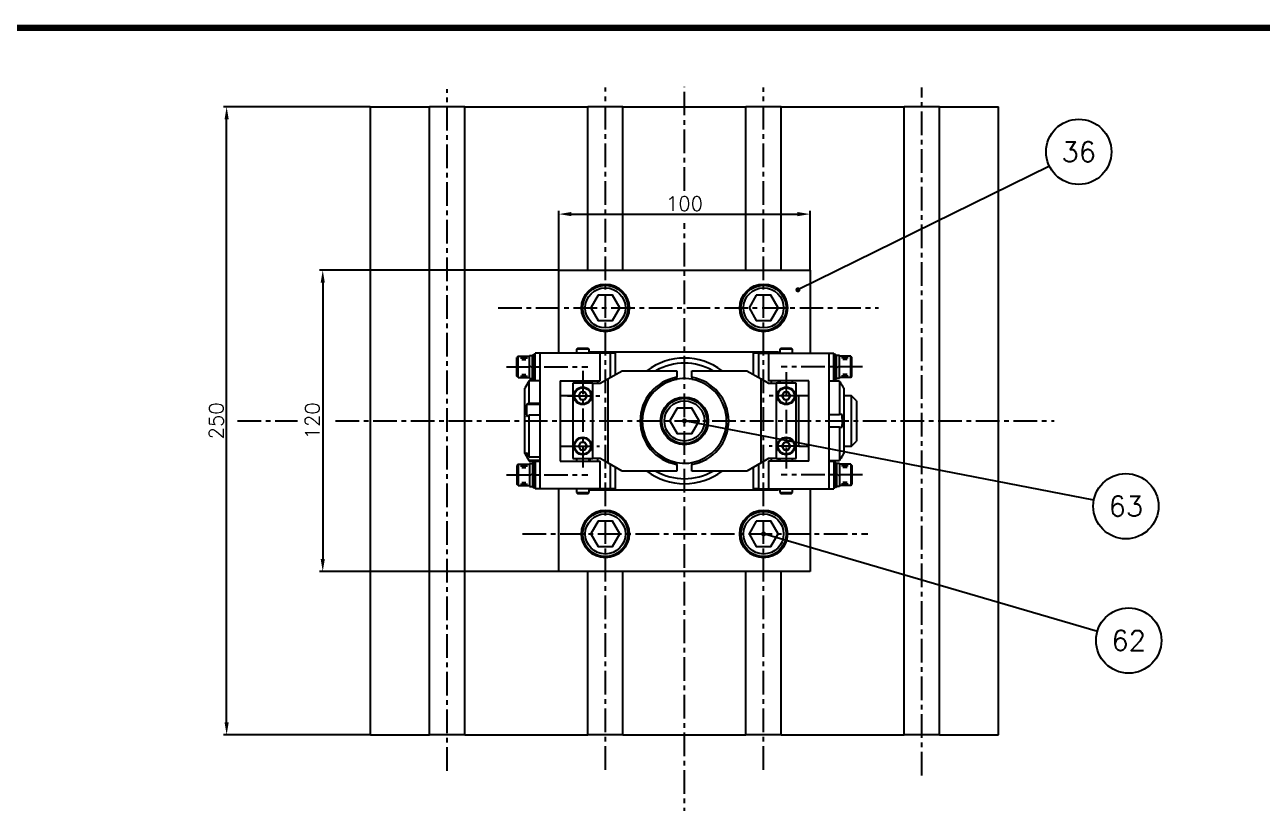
# Model space of a CAD drawing. Extents: x -13768 to 18086, y -10615 to 1188.
# Drawn here: x 565.9 to 1058.6, y -333.7 to -23.8 of the extents above; entities that cross this region are included whole.
import ezdxf
from ezdxf.enums import TextEntityAlignment as Align

# ---------------------------------------------------------------- set-up
doc = ezdxf.new("R2010")
doc.units = 0
doc.header["$LTSCALE"] = 7.5
doc.header["$MEASUREMENT"] = 0
doc.linetypes.add('CENTER', pattern=[2, 1.25, -0.25, 0.25, -0.25])
doc.layers.get('0').update_dxf_attribs({"linetype": 'CONTINUOUS'})
doc.layers.get('DEFPOINTS').update_dxf_attribs({"linetype": 'CONTINUOUS'})
for name, color, linetype in [('0-POS', 3, 'CONTINUOUS'), ('CL', 1, 'CENTER'), ('CO', 3, 'CONTINUOUS'), ('POS', 3, 'CONTINUOUS')]:
    doc.layers.add(name, color=color, linetype=linetype)
doc.styles.add('ROMANS', font='ROMANS.SHX')
doc.dimstyles.new('2CON5', dxfattribs={"dimscale": 2.5, "dimtxt": 2.3, "dimasz": 2, "dimexe": 0.5, "dimexo": 0.0625, "dimgap": 0.5, "dimtad": 1, "dimdec": 4, "dimdsep": 46, "dimtxsty": 'ROMANS', "dimcen": -2, "dimclrt": 7, "dimadec": 0, "dimazin": 0, "dimtfac": 0.869565, "dimtdec": 4, "dimtmove": 0, "dimatfit": 3, "dimfxl": 1, "dimtolj": 1, "dimarcsym": 0})

# ---------------------------------------------------------------- blocks, each defined once
blk = doc.blocks.new('12912S')
blk.add_lwpolyline([(-2.9, 5.02), (-5.8, 0), (-2.9, -5.02), (2.9, -5.02), (5.8, 0), (2.9, 5.02)], close=True)
blk.add_circle((0, 0), 9)
at = {"color": 1}
blk.add_circle((0, 0), 8, dxfattribs=at)
blk = doc.blocks.new('04912s')
blk.add_lwpolyline([(-0.85, 1.47), (-1.7, 0), (-0.85, -1.47), (0.85, -1.47), (1.7, 0), (0.85, 1.47)], close=True)
blk.add_circle((0, 0), 3.5)
at = {"color": 1}
blk.add_circle((0, 0), 3.2, dxfattribs=at)
blk = doc.blocks.new('05125')
for p, q in [((-4.7, 1), (-5, 0.7)), ((-5, 0.7), (-5, 0)), ((-5, 0), (5, 0)), ((-4.7, 1), (4.7, 1)), ((4.7, 1), (5, 0.7)), ((5, 0.7), (5, 0))]:
    blk.add_line(p, q)
at = {"color": 1}
blk.add_line((-5, 0.7), (5, 0.7), dxfattribs=at)
blk = doc.blocks.new('05127')
for p, q in [((-4.6, 1.2), (4.6, 1.2)), ((-4.6, 1.2), (-4.6, 0)), ((-4.6, 0), (4.6, 0)), ((0.51, 1.2), (-0.53, 0)), ((4.6, 1.2), (4.6, 0))]:
    blk.add_line(p, q)
blk = doc.blocks.new('05912L')
for p, q in [((-4.25, 4.5), (-3.75, 5)), ((-3.75, 5), (3.75, 5)), ((4.25, 4.5), (3.75, 5)), ((-4.25, 4.5), (-4.25, 0)), ((-4.25, 0), (4.25, 0)), ((4.25, 4.5), (4.25, 0))]:
    blk.add_line(p, q)
at = {"color": 1}
for p, q in [((-4.25, 4.5), (4.25, 4.5)), ((-3.64, 3.52), (-3.64, 0.79)), ((-2.98, 3.1), (-2.98, 1.41)), ((2.98, 3.1), (2.98, 1.41)), ((3.64, 3.52), (3.64, 0.79))]:
    blk.add_line(p, q, dxfattribs=at)
blk = doc.blocks.new('A1G')
at = {"const_width": 1}
blk.add_lwpolyline([(25, 10), (831, 10), (831, 584), (25, 584)], close=True, dxfattribs=at)
blk = doc.blocks.new('*D488')
at = {"layer": 'CO', "color": 0, "lineweight": -2}
for p, q in [((778.6, -121.32), (778.6, -97.89)), ((878.6, -121.32), (878.6, -97.89)), ((783.6, -99.14), (873.6, -99.14))]:
    blk.add_line(p, q, dxfattribs=at)
at = {"layer": 'CO', "color": 0}
for points in [[(783.6, -98.3), (783.6, -99.97), (778.6, -99.14)], [(873.6, -98.3), (873.6, -99.97), (878.6, -99.14)]]:
    blk.add_solid(points, dxfattribs=at)
at = {"layer": 'DEFPOINTS', "color": 0}
for p in [(878.6, -99.14), (778.6, -121.47), (878.6, -121.47)]:
    blk.add_point(p, dxfattribs=at)
at = {"layer": 'CO', "color": 7, "insert": (828.6, -95.01), "char_height": 5.75, "attachment_point": 5, "style": 'ROMANS'}
blk.add_mtext('\\A1;100', dxfattribs=at)
blk = doc.blocks.new('*D489')
at = {"layer": 'CO', "color": 0, "lineweight": -2}
for p, q in [((778.45, -121.47), (683.34, -121.47)), ((684.59, -126.47), (684.59, -236.47)), ((778.45, -241.47), (683.34, -241.47))]:
    blk.add_line(p, q, dxfattribs=at)
at = {"layer": 'CO', "color": 0}
for points in [[(683.76, -126.47), (685.43, -126.47), (684.59, -121.47)], [(683.76, -236.47), (685.43, -236.47), (684.59, -241.47)]]:
    blk.add_solid(points, dxfattribs=at)
at = {"layer": 'DEFPOINTS', "color": 0}
for p in [(778.6, -121.47), (684.59, -241.47), (778.6, -241.47)]:
    blk.add_point(p, dxfattribs=at)
at = {"layer": 'CO', "color": 7, "insert": (680.47, -181.47), "char_height": 5.75, "attachment_point": 5, "rotation": 90, "style": 'ROMANS'}
blk.add_mtext('\\A1;120', dxfattribs=at)
blk = doc.blocks.new('*D505')
at = {"layer": 'CO', "color": 0, "lineweight": -2}
for p, q in [((703.45, -56.47), (645.08, -56.47)), ((646.33, -301.47), (646.33, -61.47)), ((703.45, -306.47), (645.08, -306.47))]:
    blk.add_line(p, q, dxfattribs=at)
at = {"layer": 'CO', "color": 0}
for points in [[(645.5, -61.47), (647.16, -61.47), (646.33, -56.47)], [(645.5, -301.47), (647.16, -301.47), (646.33, -306.47)]]:
    blk.add_solid(points, dxfattribs=at)
at = {"layer": 'DEFPOINTS', "color": 0}
for p in [(646.33, -56.47), (703.6, -56.47), (703.6, -306.47)]:
    blk.add_point(p, dxfattribs=at)
at = {"layer": 'CO', "color": 7, "insert": (642.2, -181.47), "char_height": 5.75, "attachment_point": 5, "rotation": 90, "style": 'ROMANS'}
blk.add_mtext('\\A1;250', dxfattribs=at)
blk = doc.blocks.new('POS')
at = {"layer": '0-POS'}
blk.add_circle((0, 0), 6.5, dxfattribs=at)
at = {"layer": '0-POS', "style": 'ROMANS', "flags": 4}
blk.add_attdef('P', text='', height=4, dxfattribs=at).set_placement((0, 0), align=Align.MIDDLE)

msp = doc.modelspace()

# ---------------------------------------------------------------- linework, layer by layer
for p, q in [((703.6026, -306.47333), (703.6026, -56.47333)), ((703.6026, -56.47333), (727.1026, -56.47333)), ((727.1026, -306.47333), (727.1026, -56.47333)), ((741.1026, -56.47333), (727.1026, -56.47333)), ((741.1026, -56.47333), (790.1026, -56.47333)), ((741.1026, -306.47333), (741.1026, -56.47333)), ((790.1026, -121.47333), (790.1026, -56.47333)), ((804.1026, -56.47333), (790.1026, -56.47333)), ((804.1026, -56.47333), (853.1026, -56.47333)), ((804.1026, -121.47333), (804.1026, -56.47333)), ((853.1026, -121.47333), (853.1026, -56.47333)), ((867.1026, -56.47333), (853.1026, -56.47333)), ((867.1026, -56.47333), (916.1026, -56.47333)), ((867.1026, -121.47333), (867.1026, -56.47333)), ((916.1026, -306.47333), (916.1026, -56.47333)), ((930.1026, -56.47333), (916.1026, -56.47333)), ((930.1026, -56.47333), (953.6026, -56.47333)), ((930.1026, -306.47333), (930.1026, -56.47333)), ((953.6026, -306.47333), (953.6026, -56.47333)), ((778.6026, -121.47333), (878.6026, -121.47333)), ((778.6026, -154.47333), (778.6026, -121.47333)), ((878.6026, -121.47333), (878.6026, -154.47333)), ((786.1026, -152.47333), (785.6026, -152.97333)), ((786.1026, -152.47333), (790.1026, -152.47333)), ((790.6026, -152.97333), (790.1026, -152.47333)), ((867.1026, -152.47333), (866.6026, -152.97333)), ((867.1026, -152.47333), (871.1026, -152.47333)), ((871.6026, -152.97333), (871.1026, -152.47333)), ((769.1026, -165.47333), (769.1026, -154.47333)), ((771.1026, -154.47333), (769.1026, -154.47333)), ((771.1026, -208.47333), (771.1026, -154.47333)), ((795.1026, -154.47333), (771.1026, -154.47333)), ((785.6026, -152.97333), (785.6026, -154.47333)), ((790.6026, -152.97333), (785.6026, -152.97333)), ((790.6026, -154.47333), (790.6026, -152.97333)), ((791.1026, -154.47333), (791.1026, -153.97333)), ((791.1026, -153.97333), (801.1026, -153.97333)), ((795.1026, -165.47333), (795.1026, -154.47333)), ((799.1026, -154.47333), (795.1026, -154.47333)), ((799.1026, -164.16393), (799.1026, -154.47333)), ((801.1026, -154.47333), (799.1026, -154.47333)), ((801.1026, -163.00923), (801.1026, -153.97333)), ((801.1026, -153.97333), (856.1026, -153.97333)), ((856.1026, -163.00923), (856.1026, -153.97333)), ((856.1026, -153.97333), (866.1026, -153.97333)), ((858.1026, -154.47333), (856.1026, -154.47333)), ((858.1026, -154.47333), (858.1026, -164.16393)), ((858.1026, -154.47333), (862.1026, -154.47333)), ((862.1026, -154.47333), (886.1026, -154.47333)), ((862.1026, -154.47333), (862.1026, -165.47333)), ((866.1026, -154.47333), (866.1026, -153.97333)), ((866.6026, -152.97333), (866.6026, -154.47333)), ((871.6026, -152.97333), (866.6026, -152.97333)), ((871.6026, -154.47333), (871.6026, -152.97333)), ((886.1026, -154.47333), (886.1026, -208.47333)), ((886.1026, -154.47333), (888.1026, -154.47333)), ((888.1026, -165.47333), (888.1026, -154.47333)), ((798.1026, -164.74128), (803.76285, -161.47333)), ((803.76285, -161.47333), (825.6026, -161.47333)), ((825.6026, -161.47333), (825.6026, -164.11464)), ((831.6026, -164.11464), (831.6026, -161.47333)), ((831.6026, -161.47333), (853.44235, -161.47333)), ((853.44235, -161.47333), (859.1026, -164.74128)), ((766.83465, -165.47333), (765.1026, -168.47333)), ((771.1026, -165.47333), (766.83465, -165.47333)), ((766.83465, -174.35038), (766.83465, -165.47333)), ((771.1026, -165.47333), (769.1026, -165.47333)), ((779.1026, -165.47333), (794.1026, -165.47333)), ((779.1026, -165.47333), (779.1026, -197.47333)), ((784.1026, -166.47333), (784.1026, -196.47333)), ((792.1026, -166.47333), (784.1026, -166.47333)), ((785.6026, -165.47333), (785.6026, -166.47333)), ((790.6026, -166.47333), (790.6026, -165.47333)), ((791.1026, -166.47333), (791.1026, -165.47333)), ((792.1026, -196.47333), (792.1026, -166.47333)), ((792.1026, -166.47333), (795.1026, -166.47333)), ((794.1026, -166.47333), (794.1026, -165.47333)), ((794.1026, -165.47333), (795.1026, -165.47333)), ((795.1026, -166.47333), (798.1026, -164.74128)), ((798.1026, -164.74128), (798.1026, -198.20538)), ((859.1026, -198.20538), (859.1026, -164.74128)), ((859.1026, -164.74128), (862.1026, -166.47333)), ((863.1026, -165.47333), (862.1026, -165.47333)), ((862.1026, -166.47333), (865.1026, -166.47333)), ((878.1026, -165.47333), (863.1026, -165.47333)), ((863.1026, -165.47333), (863.1026, -166.47333)), ((865.1026, -166.47333), (865.1026, -196.47333)), ((873.1026, -166.47333), (865.1026, -166.47333)), ((866.1026, -166.47333), (866.1026, -165.47333)), ((866.6026, -165.47333), (866.6026, -166.47333)), ((871.6026, -166.47333), (871.6026, -165.47333)), ((873.1026, -196.47333), (873.1026, -166.47333)), ((878.1026, -197.47333), (878.1026, -165.47333)), ((886.1026, -165.47333), (888.1026, -165.47333)), ((890.37055, -165.66985), (886.1026, -165.66985)), ((890.37055, -165.66985), (890.37055, -178.97333)), ((891.39739, -167.47333), (891.42838, -167.47333)), ((892.1026, -168.47333), (891.50103, -167.43139)), ((765.1026, -193.87534), (765.1026, -168.47333)), ((784.1026, -171.47333), (779.1026, -171.47333)), ((878.1026, -171.47333), (874.1026, -171.47333)), ((874.1026, -191.47333), (874.1026, -171.47333)), ((892.1026, -168.47333), (892.1026, -194.47333)), ((895.1026, -171.47333), (892.1026, -171.47333)), ((897.1026, -173.47333), (895.1026, -171.47333)), ((895.1026, -191.47333), (895.1026, -171.47333)), ((771.1026, -174.89107), (765.80781, -174.89107)), ((766.83465, -174.35038), (771.1026, -174.35038)), ((897.1026, -173.47333), (897.1026, -189.47333)), ((766.83465, -195.80035), (766.83465, -179.12038)), ((771.1026, -179.12038), (766.83465, -179.12038)), ((886.1026, -178.97333), (890.37055, -178.97333)), ((890.37055, -183.97333), (886.1026, -183.97333)), ((890.37055, -183.97333), (890.37055, -197.27681)), ((779.1026, -191.47333), (784.1026, -191.47333)), ((874.1026, -191.47333), (878.1026, -191.47333)), ((892.1026, -191.47333), (895.1026, -191.47333)), ((895.1026, -191.47333), (897.1026, -189.47333)), ((765.1026, -194.47333), (765.1026, -193.87534)), ((765.1026, -194.47333), (766.83465, -197.47333)), ((766.70241, -195.57885), (765.80781, -195.57885)), ((766.83465, -195.80035), (771.1026, -195.80035)), ((784.1026, -196.47333), (792.1026, -196.47333)), ((785.6026, -196.47333), (785.6026, -197.47333)), ((790.6026, -197.47333), (790.6026, -196.47333)), ((791.1026, -197.47333), (791.1026, -196.47333)), ((795.1026, -196.47333), (792.1026, -196.47333)), ((794.1026, -197.47333), (794.1026, -196.47333)), ((798.1026, -198.20538), (795.1026, -196.47333)), ((862.1026, -196.47333), (859.1026, -198.20538)), ((865.1026, -196.47333), (862.1026, -196.47333)), ((863.1026, -196.47333), (863.1026, -197.47333)), ((865.1026, -196.47333), (873.1026, -196.47333)), ((866.1026, -197.47333), (866.1026, -196.47333)), ((866.6026, -196.47333), (866.6026, -197.47333)), ((871.6026, -197.47333), (871.6026, -196.47333)), ((891.42838, -195.47333), (891.39739, -195.47333)), ((891.50103, -195.51528), (892.1026, -194.47333)), ((766.83465, -197.47333), (766.83465, -197.29937)), ((771.1026, -197.29937), (766.83465, -197.29937)), ((766.83465, -197.47333), (771.1026, -197.47333)), ((771.1026, -197.47333), (769.1026, -197.47333)), ((769.1026, -197.47333), (769.1026, -208.47333)), ((779.1026, -197.47333), (794.1026, -197.47333)), ((794.1026, -197.47333), (795.1026, -197.47333)), ((795.1026, -208.47333), (795.1026, -197.47333)), ((803.76285, -201.47333), (798.1026, -198.20538)), ((799.1026, -208.47333), (799.1026, -198.78273)), ((801.1026, -208.97333), (801.1026, -199.93743)), ((825.6026, -201.47333), (803.76285, -201.47333)), ((825.6026, -198.83203), (825.6026, -201.47333)), ((831.6026, -201.47333), (831.6026, -198.83203)), ((853.44235, -201.47333), (831.6026, -201.47333)), ((859.1026, -198.20538), (853.44235, -201.47333)), ((856.1026, -208.97333), (856.1026, -199.93743)), ((858.1026, -198.78273), (858.1026, -208.47333)), ((863.1026, -197.47333), (862.1026, -197.47333)), ((862.1026, -197.47333), (862.1026, -208.47333)), ((878.1026, -197.47333), (863.1026, -197.47333)), ((886.1026, -197.27681), (890.37055, -197.27681)), ((886.1026, -197.47333), (888.1026, -197.47333)), ((888.1026, -197.47333), (888.1026, -208.47333)), ((771.1026, -208.47333), (769.1026, -208.47333)), ((795.1026, -208.47333), (771.1026, -208.47333)), ((778.6026, -241.47333), (778.6026, -208.47333)), ((785.6026, -208.47333), (785.6026, -209.97333)), ((785.6026, -209.97333), (786.1026, -210.47333)), ((785.6026, -209.97333), (790.6026, -209.97333)), ((790.1026, -210.47333), (786.1026, -210.47333)), ((790.1026, -210.47333), (790.6026, -209.97333)), ((790.6026, -209.97333), (790.6026, -208.47333)), ((791.1026, -208.97333), (791.1026, -208.47333)), ((791.1026, -208.97333), (801.1026, -208.97333)), ((799.1026, -208.47333), (795.1026, -208.47333)), ((801.1026, -208.47333), (799.1026, -208.47333)), ((801.1026, -208.97333), (856.1026, -208.97333)), ((858.1026, -208.47333), (856.1026, -208.47333)), ((856.1026, -208.97333), (866.1026, -208.97333)), ((858.1026, -208.47333), (862.1026, -208.47333)), ((862.1026, -208.47333), (886.1026, -208.47333)), ((866.1026, -208.97333), (866.1026, -208.47333)), ((866.6026, -208.47333), (866.6026, -209.97333)), ((866.6026, -209.97333), (867.1026, -210.47333)), ((866.6026, -209.97333), (871.6026, -209.97333)), ((871.1026, -210.47333), (867.1026, -210.47333)), ((871.1026, -210.47333), (871.6026, -209.97333)), ((871.6026, -209.97333), (871.6026, -208.47333)), ((878.6026, -208.47333), (878.6026, -241.47333)), ((886.1026, -208.47333), (888.1026, -208.47333)), ((878.6026, -241.47333), (778.6026, -241.47333)), ((790.1026, -306.47333), (790.1026, -241.47333)), ((804.1026, -306.47333), (804.1026, -241.47333)), ((853.1026, -306.47333), (853.1026, -241.47333)), ((867.1026, -306.47333), (867.1026, -241.47333)), ((703.6026, -306.47333), (727.1026, -306.47333)), ((741.1026, -306.47333), (727.1026, -306.47333)), ((741.1026, -306.47333), (790.1026, -306.47333)), ((804.1026, -306.47333), (790.1026, -306.47333)), ((804.1026, -306.47333), (853.1026, -306.47333)), ((867.1026, -306.47333), (853.1026, -306.47333)), ((867.1026, -306.47333), (916.1026, -306.47333)), ((930.1026, -306.47333), (916.1026, -306.47333)), ((930.1026, -306.47333), (953.6026, -306.47333))]:
    msp.add_line(p, q)
for centre in [(797.1026, -136.47333), (860.1026, -136.47333), (828.6026, -181.47333), (797.1026, -226.47333), (860.1026, -226.47333)]:
    msp.add_circle(centre, 9.5)
for radius, start, end in [(25, 53.1301024, 126.8698976), (23, 60.4081542, 119.5918458), (17.61603, 99.805232, 260.194768), (16.85, 79.744294, 280.255706), (16.775, 100.3020581, 259.6979419), (17.61603, 279.805232, 80.194768), (16.775, 280.3020581, 79.6979419), (25, 233.1301024, 306.8698976), (23, 240.4081542, 299.5918458)]:
    msp.add_arc((828.6026, -181.47333), radius, start, end)
for points, knots in [([(825.6026, -164.96877), (825.6026, -164.71354), (825.6026, -164.42874), (825.6026, -164.14419), (825.6026, -164.11464)], [0.0288812802, 0.0288812802, 0.0288812802, 0.0288812802, 0.8991461739, 1, 1, 1, 1]), ([(831.6026, -164.11464), (831.6026, -164.24716), (831.6026, -164.53174), (831.6026, -164.81658), (831.6026, -164.96877)], [0, 0, 0, 0, 0.4522530593, 0.9711222988, 0.9711222988, 0.9711222988, 0.9711222988]), ([(890.37055, -165.66985), (890.64996, -166.16009), (890.99251, -166.7611), (891.33438, -167.3625), (891.39739, -167.47333)], [0, 0, 0, 0, 0.815700676, 1, 1, 1, 1]), ([(765.80781, -174.89107), (765.78841, -175.08453), (765.62954, -176.66872), (765.72447, -178.26219), (765.80781, -179.66108)], [0, 0, 0, 0, 0.122118296, 1, 1, 1, 1]), ([(766.83465, -174.35038), (766.55523, -174.49736), (766.21268, -174.67755), (765.87082, -174.85784), (765.80781, -174.89107)], [0, 0, 0, 0, 0.815694362, 1, 1, 1, 1]), ([(765.80781, -179.66108), (765.87082, -179.62785), (766.2127, -179.44754), (766.55524, -179.26736), (766.83465, -179.12038)], [0, 0, 0, 0, 0.184293771, 1, 1, 1, 1]), ([(891.39739, -178.97333), (891.33438, -178.97333), (890.99252, -178.97333), (890.64997, -178.97333), (890.37055, -178.97333)], [0, 0, 0, 0, 0.18430265, 1, 1, 1, 1]), ([(891.39739, -183.97333), (891.41679, -183.77055), (891.57566, -182.10998), (891.48073, -180.43967), (891.39739, -178.97333)], [0, 0, 0, 0, 0.122119016, 1, 1, 1, 1]), ([(890.37055, -183.97333), (890.64997, -183.97333), (890.99252, -183.97333), (891.33438, -183.97333), (891.39739, -183.97333)], [0, 0, 0, 0, 0.81569735, 1, 1, 1, 1]), ([(765.80781, -194.07983), (765.72447, -194.51945), (765.62954, -195.02022), (765.78841, -195.51806), (765.80781, -195.57885)], [0, 0, 0, 0, 0.877880026, 1, 1, 1, 1]), ([(766.83465, -195.80035), (766.55523, -195.33266), (766.21269, -194.7593), (765.87082, -194.18557), (765.80781, -194.07983)], [0, 0, 0, 0, 0.815700551, 1, 1, 1, 1]), ([(765.80781, -195.57885), (765.87082, -195.68459), (766.21269, -196.25832), (766.55523, -196.83168), (766.83465, -197.29937)], [0, 0, 0, 0, 0.184299821, 1, 1, 1, 1]), ([(891.39739, -195.47333), (891.10529, -195.98682), (890.76325, -196.58811), (890.42059, -197.18905), (890.37055, -197.27681)], [0, 0, 0, 0, 0.853964789, 1, 1, 1, 1]), ([(825.6026, -198.83203), (825.6026, -198.6995), (825.6026, -198.41492), (825.6026, -198.13009), (825.6026, -197.9779)], [0, 0, 0, 0, 0.4522530593, 0.9711222988, 0.9711222988, 0.9711222988, 0.9711222988]), ([(831.6026, -197.9779), (831.6026, -198.23312), (831.6026, -198.51792), (831.6026, -198.80248), (831.6026, -198.83203)], [0.0288812802, 0.0288812802, 0.0288812802, 0.0288812802, 0.8991461739, 1, 1, 1, 1])]:
    msp.add_open_spline(points, degree=3, knots=knots)
at = {"layer": 'CL'}
for p, q in [((797.1026, -320.38803), (797.1026, -48.7788)), ((828.6026, -89.81025), (828.6026, -48.47762)), ((860.1026, -320.40704), (860.1026, -48.7788)), ((923.1026, -322.65073), (923.1026, -48.7788)), ((734.1026, -320.80077), (734.1026, -49.45882)), ((828.6026, -584.94169), (828.6026, -102.78558)), ((754.48672, -136.47333), (905.84836, -136.47333)), ((757.77097, -159.97333), (790.1496, -159.97333)), ((788.1026, -161.5047), (788.1026, -200.00775)), ((899.43423, -159.97333), (867.0556, -159.97333)), ((869.1026, -162.11807), (869.1026, -200.39328)), ((782.01113, -171.47333), (794.91556, -171.47333)), ((875.19407, -171.47333), (862.28964, -171.47333)), ((650.70177, -181.47333), (674.50847, -181.47333)), ((689.67428, -181.47333), (975.74769, -181.47333)), ((782.48395, -191.47333), (794.82691, -191.47333)), ((874.72125, -191.47333), (862.37829, -191.47333)), ((757.77097, -202.97333), (790.1496, -202.97333)), ((899.43423, -202.97333), (867.0556, -202.97333)), ((764.13093, -226.47333), (901.602, -226.47333))]:
    msp.add_line(p, q, dxfattribs=at)
at = {"layer": 'POS'}
for p, q in [((973.91753, -80.08263), (873.78322, -129.28831)), ((991.59809, -212.97364), (828.6026, -181.47333)), ((992.99805, -265.26966), (860.1026, -226.47333))]:
    msp.add_line(p, q, dxfattribs=at)
at = {"layer": 'POS', "const_width": 1}
for points in [[(873.28322, -129.28831, 1), (874.28322, -129.28831, 1)], [(828.1026, -181.47333, 1), (829.1026, -181.47333, 1)], [(859.6026, -226.47333, 1), (860.6026, -226.47333, 1)]]:
    msp.add_lwpolyline(points, format="xyb", close=True, dxfattribs=at)

# ---------------------------------------------------------------- block references
at = {"xscale": 2.5, "yscale": 2.5, "zscale": 2.5}
msp.add_blockref('A1G', (0, -1485), dxfattribs=at)
for name, p in [('12912S', (797.1026, -136.47333)), ('12912S', (860.1026, -136.47333)), ('04912s', (788.1026, -171.47333)), ('04912s', (869.1026, -171.47333)), ('12912S', (828.6026, -181.47333)), ('04912s', (788.1026, -191.47333)), ('04912s', (869.1026, -191.47333)), ('12912S', (797.1026, -226.47333)), ('12912S', (860.1026, -226.47333))]:
    msp.add_blockref(name, p)
for name, p, rotation in [('05912L', (766.9026, -159.97333), 90), ('05127', (768.1026, -159.97333), 90), ('05125', (769.1026, -159.97333), 90), ('05125', (888.1026, -202.97333), 270), ('05127', (889.1026, -202.97333), 270), ('05912L', (890.3026, -202.97333), 270)]:
    msp.add_blockref(name, p, dxfattribs=dict(rotation=rotation))
at = {"xscale": -1}
for name, p, rotation in [('05125', (888.1026, -159.97333), 270), ('05127', (889.1026, -159.97333), 270), ('05912L', (890.3026, -159.97333), 270), ('05912L', (766.9026, -202.97333), 90), ('05127', (768.1026, -202.97333), 90), ('05125', (769.1026, -202.97333), 90)]:
    msp.add_blockref(name, p, dxfattribs=dict(at, rotation=rotation))
at = {"layer": 'POS', "xscale": 2, "yscale": 2, "zscale": 2}
for p, values in [((985.58496, -74.34929), {'P': '36'}), ((1004.36192, -215.44036), {'P': '63'}), ((1005.47716, -268.9127), {'P': '62'})]:
    msp.add_blockref('POS', p, dxfattribs=at).add_auto_attribs(values)

# ---------------------------------------------------------------- dimensions: what is measured, and where the dimension line sits
at = {"layer": 'CO'}
for base, p1, p2, picture, middle in [((646.32854, -56.47333), (703.6026, -306.47333), (703.6026, -56.47333), '*D505', (642.20354, -181.47333)), ((684.59247, -241.47333), (778.6026, -121.47333), (778.6026, -241.47333), '*D489', (680.46747, -181.47333))]:
    dim = msp.add_linear_dim(base=base, p1=p1, p2=p2, angle=90, dimstyle='2CON5', dxfattribs=at)
    dim.commit()
    dim.dimension.update_dxf_attribs({"geometry": picture, "text_midpoint": middle})
dim = msp.add_linear_dim(base=(878.6026, -99.13803), p1=(778.6026, -121.47333), p2=(878.6026, -121.47333), dimstyle='2CON5', dxfattribs=at)
dim.commit()
dim.dimension.update_dxf_attribs({"geometry": '*D488', "text_midpoint": (828.6026, -95.01303)})

doc.saveas('drawing.dxf')
